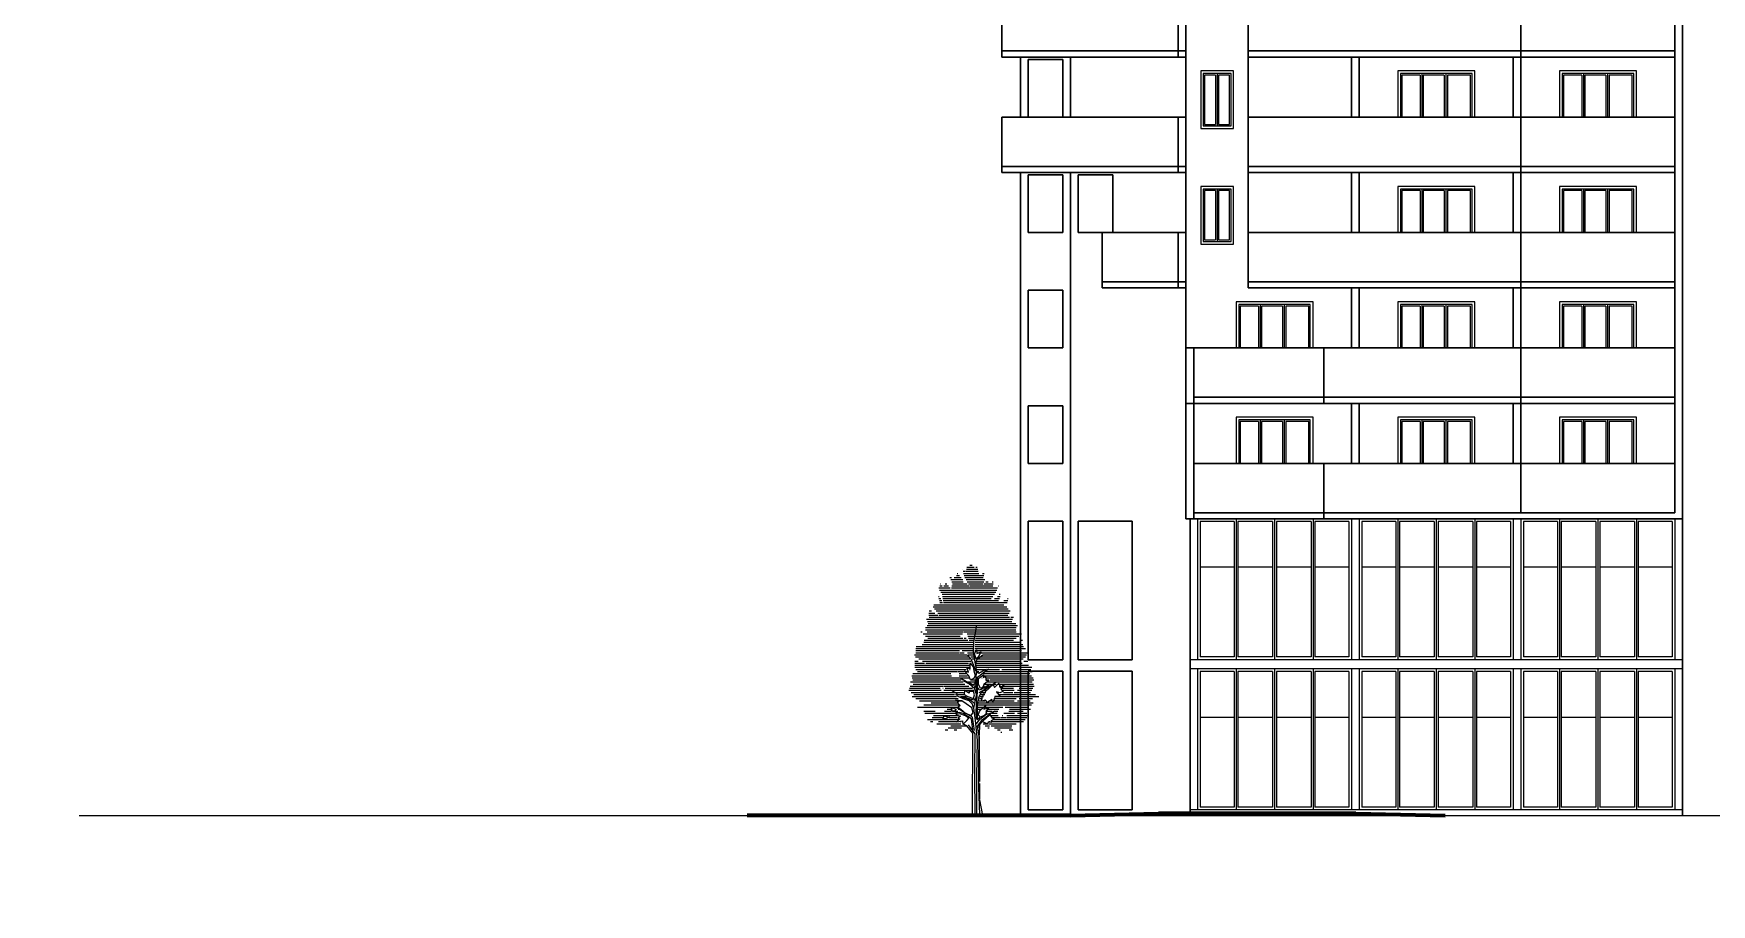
# Model space of a CAD drawing. Header units: inches. Extents: x -634 to 3638, y -6930911 to 5552.
# Drawn here: x 1882.19 to 1924.61, y 3391.03 to 3413.06 of the extents above; entities that cross this region are included whole.
import ezdxf

# ---------------------------------------------------------------- set-up
doc = ezdxf.new("R2010")
doc.units = ezdxf.units.IN
doc.header["$MEASUREMENT"] = 0
doc.linetypes.add('Dashed', pattern=[1128.888893, 564.444447, -564.444447])
doc.layers.add('derevo', color=7, linetype='Continuous')
doc.layers.add('развертка', color=7, linetype='Continuous')
for name, color, linetype, lineweight in [('ELEV', 134, 'Continuous', 18), ('WALLS', 7, 'Continuous', 70), ('фасады', 7, 'Continuous', 30), ('фасады2', 7, 'Continuous', 25)]:
    doc.layers.add(name, color=color, linetype=linetype, lineweight=lineweight)

# ---------------------------------------------------------------- blocks, each defined once
blk = doc.blocks.new('*X14')
at = {"color": 0, "linetype": 'ByBlock'}
for p, q in [((108.775, 21.7), (109.124, 21.7)), ((108.911, 21.8), (109.024, 21.8)), ((109.203, 21.7), (109.275, 21.7)), ((107.515, 20.9), (107.525, 20.9)), ((107.73, 20.9), (107.817, 20.9)), ((107.957, 21.2), (108.045, 21.2)), ((108.005, 21.1), (108.584, 21.1)), ((108.052, 21), (108.599, 21)), ((108.082, 20.9), (108.614, 20.9)), ((108.174, 21.2), (108.508, 21.2)), ((108.273, 21.3), (108.429, 21.3)), ((108.305, 21.4), (108.35, 21.4)), ((108.584, 21.6), (108.585, 21.6)), ((108.603, 21.5), (108.702, 21.5)), ((108.623, 21.4), (109.342, 21.4)), ((108.633, 20.9), (108.786, 20.9)), ((108.642, 21.3), (109.586, 21.3)), ((108.68, 21.2), (109.56, 21.2)), ((108.731, 21.5), (109.32, 21.5)), ((108.739, 21.1), (109.633, 21.1)), ((108.753, 21.6), (109.298, 21.6)), ((108.798, 21), (109.593, 21)), ((108.857, 20.9), (109.553, 20.9)), ((109.53, 21.4), (109.611, 21.4)), ((109.6, 20.9), (110.032, 20.9)), ((109.68, 21), (109.798, 21)), ((109.987, 21), (110.038, 21)), ((107.421, 20.3), (107.455, 20.3)), ((107.441, 20.7), (107.984, 20.7)), ((107.441, 20.2), (107.536, 20.2)), ((107.46, 20.1), (107.581, 20.1)), ((107.466, 20.6), (110.209, 20.6)), ((107.478, 20.8), (107.601, 20.8)), ((107.53, 20.5), (110.169, 20.5)), ((107.589, 20.4), (110.097, 20.4)), ((107.605, 20.3), (110.017, 20.3)), ((107.62, 20.2), (109.938, 20.2)), ((107.636, 20.1), (110.292, 20.1)), ((107.671, 20.8), (107.901, 20.8)), ((108.043, 20.7), (110.248, 20.7)), ((108.062, 20.8), (108.887, 20.8)), ((108.916, 20.8), (109.512, 20.8)), ((109.519, 20.8), (110.025, 20.8)), ((110.098, 20.2), (110.341, 20.2)), ((110.247, 20.3), (110.376, 20.3)), ((110.283, 20.8), (110.288, 20.8)), ((110.317, 20.4), (110.376, 20.4)), ((110.543, 20.1), (110.73, 20.1)), ((110.719, 20.2), (110.747, 20.2)), ((106.951, 19.5), (107.249, 19.5)), ((106.958, 19.4), (107.409, 19.4)), ((106.965, 19.6), (107.088, 19.6)), ((106.965, 19.3), (110.814, 19.3)), ((107.165, 19.8), (110.695, 19.8)), ((107.201, 19.9), (107.487, 19.9)), ((107.23, 19.7), (110.746, 19.7)), ((107.306, 19.6), (110.851, 19.6)), ((107.382, 19.5), (110.796, 19.5)), ((107.458, 19.4), (110.742, 19.4)), ((107.48, 20), (107.617, 20)), ((107.5, 19.9), (107.652, 19.9)), ((107.652, 20), (110.708, 20)), ((107.667, 19.9), (110.544, 19.9)), ((110.888, 19.3), (111.004, 19.3)), ((106.575, 18.6), (106.641, 18.6)), ((106.685, 18.5), (108.568, 18.5)), ((106.794, 18.8), (111.139, 18.8)), ((106.798, 18.7), (108.736, 18.7)), ((106.846, 19.2), (110.965, 19.2)), ((106.873, 18.6), (108.579, 18.6)), ((106.875, 18.9), (111.197, 18.9)), ((106.899, 19.1), (110.926, 19.1)), ((106.929, 19), (111.124, 19)), ((108.617, 18.6), (108.753, 18.6)), ((108.741, 18.7), (109.205, 18.7)), ((108.769, 18.6), (109.19, 18.6)), ((108.796, 18.5), (109.175, 18.5)), ((109.196, 18.5), (111.396, 18.5)), ((109.2, 18.6), (111.136, 18.6)), ((109.205, 18.7), (111.115, 18.7)), ((106.331, 17.8), (109.083, 17.8)), ((106.338, 17.7), (108.42, 17.7)), ((106.352, 17.9), (109.084, 17.9)), ((106.636, 18), (109.099, 18)), ((106.72, 18.1), (109.114, 18.1)), ((106.734, 18.2), (108.817, 18.2)), ((106.795, 18.4), (108.454, 18.4)), ((106.905, 18.3), (108.586, 18.3)), ((108.554, 17.7), (109.088, 17.7)), ((108.649, 18.3), (108.738, 18.3)), ((108.824, 18.4), (109.16, 18.4)), ((108.851, 18.3), (109.144, 18.3)), ((108.879, 18.2), (109.129, 18.2)), ((109.158, 17.7), (109.188, 17.7)), ((109.162, 17.8), (111.577, 17.8)), ((109.167, 17.9), (111.481, 17.9)), ((109.172, 18), (111.458, 18)), ((109.177, 18.1), (111.322, 18.1)), ((109.181, 18.2), (111.004, 18.2)), ((109.186, 18.3), (111.134, 18.3)), ((109.191, 18.4), (111.265, 18.4)), ((109.264, 17.7), (111.4, 17.7)), ((111.37, 18.2), (111.433, 18.2)), ((106.273, 17.5), (108.787, 17.5)), ((106.292, 17.2), (106.438, 17.2)), ((106.292, 17.1), (106.752, 17.1)), ((106.292, 17), (108.882, 17)), ((106.292, 16.9), (108.694, 16.9)), ((106.311, 17.4), (108.883, 17.4)), ((106.332, 17.6), (108.43, 17.6)), ((106.48, 17.3), (108.922, 17.3)), ((106.649, 17.2), (108.962, 17.2)), ((106.819, 17.1), (108.855, 17.1)), ((108.462, 17.6), (108.647, 17.6)), ((108.71, 16.9), (108.909, 16.9)), ((108.805, 17.6), (109.093, 17.6)), ((108.844, 17.5), (109.099, 17.5)), ((108.896, 17.1), (109.001, 17.1)), ((108.961, 17.4), (109.104, 17.4)), ((109.035, 17.3), (109.109, 17.3)), ((109.11, 17.2), (109.114, 17.2)), ((109.193, 17), (111.728, 17)), ((109.193, 16.9), (111.887, 16.9)), ((109.199, 17.1), (111.426, 17.1)), ((109.212, 17.2), (111.377, 17.2)), ((109.307, 17.6), (109.383, 17.6)), ((109.329, 17.3), (111.477, 17.3)), ((109.445, 17.4), (111.577, 17.4)), ((109.451, 17.6), (111.664, 17.6)), ((109.561, 17.5), (111.636, 17.5)), ((111.5, 17.2), (111.697, 17.2)), ((106.07, 16.2), (108.596, 16.2)), ((106.149, 16.5), (108.041, 16.5)), ((106.159, 16.4), (108.874, 16.4)), ((106.19, 16.3), (108.511, 16.3)), ((106.194, 16.6), (108.008, 16.6)), ((106.206, 16.1), (108.682, 16.1)), ((106.338, 16.8), (108.749, 16.8)), ((106.416, 16.7), (108.298, 16.7)), ((108.322, 16.7), (108.647, 16.7)), ((108.401, 16.6), (108.723, 16.6)), ((108.414, 16.5), (108.799, 16.5)), ((108.564, 16.3), (108.642, 16.3)), ((108.713, 16.7), (108.803, 16.7)), ((108.766, 16.2), (109.153, 16.2)), ((108.889, 16.1), (109.028, 16.1)), ((108.91, 16.8), (108.936, 16.8)), ((108.943, 16.3), (109.153, 16.3)), ((109.238, 16.8), (109.673, 16.8)), ((109.284, 16.7), (109.355, 16.7)), ((109.491, 16.4), (109.504, 16.4)), ((109.497, 16.6), (111.786, 16.6)), ((109.527, 16.5), (111.876, 16.5)), ((109.593, 16.1), (109.95, 16.1)), ((109.621, 16.7), (111.903, 16.7)), ((109.673, 16.4), (111.955, 16.4)), ((109.683, 16.3), (109.82, 16.3)), ((109.718, 16.2), (111.9, 16.2)), ((109.746, 16.8), (110.338, 16.8)), ((109.886, 16.3), (111.983, 16.3)), ((110.046, 16.1), (110.184, 16.1)), ((110.267, 16.1), (111.963, 16.1)), ((110.453, 16.8), (111.846, 16.8)), ((105.994, 15.8), (107.55, 15.8)), ((106.027, 15.9), (107.499, 15.9)), ((106.059, 16), (107.652, 16)), ((106.109, 15.7), (106.903, 15.7)), ((106.15, 15.5), (108.274, 15.5)), ((106.235, 15.6), (108.189, 15.6)), ((106.326, 15.4), (108.359, 15.4)), ((106.501, 15.3), (108.543, 15.3)), ((106.907, 15.7), (108.104, 15.7)), ((107.627, 15.9), (107.639, 15.9)), ((107.675, 15.8), (108.65, 15.8)), ((107.689, 16), (108.874, 16)), ((107.742, 15.9), (109.054, 15.9)), ((108.11, 15.7), (108.621, 15.7)), ((108.23, 15.6), (108.641, 15.6)), ((108.467, 15.5), (108.765, 15.5)), ((108.673, 15.8), (109.114, 15.8)), ((108.833, 15.4), (108.903, 15.4)), ((108.87, 15.7), (108.921, 15.7)), ((109.366, 15.3), (109.642, 15.3)), ((109.392, 15.4), (109.52, 15.4)), ((109.414, 15.5), (109.575, 15.5)), ((109.435, 15.6), (109.63, 15.6)), ((109.456, 15.7), (109.685, 15.7)), ((109.566, 15.8), (109.74, 15.8)), ((109.581, 16), (109.628, 16)), ((109.831, 15.3), (109.978, 15.3)), ((110.042, 15.3), (111.036, 15.3)), ((110.068, 16), (110.102, 16)), ((110.075, 15.4), (111.139, 15.4)), ((110.108, 15.5), (112.221, 15.5)), ((110.188, 15.7), (110.266, 15.7)), ((110.304, 15.6), (112.056, 15.6)), ((110.316, 16), (110.401, 16)), ((110.438, 15.9), (111.002, 15.9)), ((110.462, 15.8), (111.041, 15.8)), ((110.504, 16), (111.997, 16)), ((110.528, 15.7), (110.977, 15.7)), ((111.043, 15.7), (111.824, 15.7)), ((111.198, 15.3), (111.804, 15.3)), ((111.204, 15.8), (111.882, 15.8)), ((111.273, 15.4), (111.922, 15.4)), ((111.281, 15.9), (111.939, 15.9)), ((106.418, 15), (108.391, 15)), ((106.71, 14.8), (107.251, 14.8)), ((106.715, 15.1), (108.404, 15.1)), ((106.764, 14.7), (108.335, 14.7)), ((107.06, 15.2), (108.314, 15.2)), ((107.12, 14.5), (107.657, 14.5)), ((107.181, 14.6), (108.349, 14.6)), ((107.708, 14.8), (108.004, 14.8)), ((107.83, 14.9), (108.055, 14.9)), ((107.924, 14.5), (108.297, 14.5)), ((108.089, 14.8), (108.351, 14.8)), ((108.253, 14.9), (108.286, 14.9)), ((108.361, 14.9), (108.48, 14.9)), ((109.294, 15), (109.62, 15)), ((109.311, 14.9), (109.476, 14.9)), ((109.316, 15.1), (110.605, 15.1)), ((109.327, 14.8), (109.333, 14.8)), ((109.341, 15.2), (111.953, 15.2)), ((109.673, 15), (110.494, 15)), ((109.689, 14.7), (109.754, 14.7)), ((109.718, 14.8), (109.993, 14.8)), ((109.795, 14.9), (110.311, 14.9)), ((109.929, 14.6), (110.274, 14.6)), ((109.984, 14.7), (110.232, 14.7)), ((110.007, 14.5), (110.391, 14.5)), ((110.069, 14.8), (110.252, 14.8)), ((110.413, 14.5), (110.667, 14.5)), ((110.46, 14.6), (110.501, 14.6)), ((110.552, 14.7), (111.062, 14.7)), ((110.617, 15.1), (111.877, 15.1)), ((110.617, 15), (111.691, 15)), ((110.694, 14.6), (111.144, 14.6)), ((110.711, 14.5), (111.653, 14.5)), ((110.779, 14.8), (111.477, 14.8)), ((110.825, 14.9), (111.828, 14.9)), ((111.148, 14.6), (111.734, 14.6)), ((111.203, 14.7), (111.642, 14.7)), ((106.895, 14.4), (108.385, 14.4)), ((107.043, 14.3), (107.152, 14.3)), ((107.345, 14.2), (108.486, 14.2)), ((107.418, 14.3), (108.296, 14.3)), ((107.737, 13.9), (107.858, 13.9)), ((107.875, 14), (108.522, 14)), ((108.013, 14.1), (108.742, 14.1)), ((108.162, 13.9), (108.303, 13.9)), ((108.445, 14.3), (108.51, 14.3)), ((109.552, 14.2), (109.79, 14.2)), ((109.648, 14.1), (109.868, 14.1)), ((109.777, 14), (109.839, 14)), ((109.813, 14.3), (109.885, 14.3)), ((109.824, 14.2), (111.129, 14.2)), ((109.94, 14.1), (110.925, 14.1)), ((109.967, 14.3), (111.493, 14.3)), ((110, 14.4), (111.573, 14.4)), ((110.095, 14), (110.912, 14)), ((110.249, 13.9), (110.367, 13.9)), ((110.404, 13.8), (110.444, 13.8)), ((110.808, 13.9), (110.978, 13.9))]:
    blk.add_line(p, q, dxfattribs=at)

msp = doc.modelspace()

# ---------------------------------------------------------------- hatches: boundary and pattern name
at = {"layer": 'ELEV', "linetype": 'Continuous'}
h = msp.add_hatch(dxfattribs=at)
h.set_pattern_fill('ANSI31', color=256, scale=0.01044, style=0)
h.set_pattern_definition([(45, (1262.311104, 3366.587935), (-0.02343928418428, 0.02343928418428), [])])
edge = h.paths.add_edge_path()
edge.add_ellipse((1445.78234, 3471.96182), major_axis=(0, 6932302.83262), ratio=0.00000001506, start_angle=89.999976115149, end_angle=270.000023884851)
edge.add_line((1445.67794, 3474.85168), (1445.67794, 3528.48347))
edge.add_line((1445.67794, 3528.48347), (1445.88675, 3528.48347))
edge.add_line((1445.88675, 3528.48347), (1445.88675, 3474.85168))

# ---------------------------------------------------------------- linework, layer by layer
at = {"layer": 'derevo', "color": 0}
for p, q in [((1905.96673, 3397.65206), (1906.03314, 3398.06546)), ((1905.95751, 3397.39922), (1905.96673, 3397.65206)), ((1905.89294, 3397.23128), (1905.80808, 3397.33463)), ((1905.86974, 3396.99367), (1905.86974, 3397.1349)), ((1905.86974, 3397.1349), (1905.94465, 3397.0369)), ((1905.95751, 3397.08917), (1905.89294, 3397.23128)), ((1906.03314, 3396.97659), (1905.95751, 3397.39922)), ((1905.97922, 3397.37414), (1906.03397, 3397.46926)), ((1906.02244, 3397.23291), (1905.97922, 3397.37414)), ((1906.01469, 3397.10947), (1906.04237, 3397.22205)), ((1906.09735, 3397.32802), (1906.02244, 3397.23291)), ((1906.03397, 3397.46926), (1906.04261, 3397.37414)), ((1906.04237, 3397.22205), (1906.19179, 3397.34385)), ((1906.04261, 3397.37414), (1906.14057, 3397.41738)), ((1906.14057, 3397.41738), (1906.09735, 3397.32802)), ((1905.61991, 3396.76066), (1905.78041, 3396.66839)), ((1905.83805, 3396.8092), (1905.71704, 3396.9389)), ((1905.71704, 3396.9389), (1905.82652, 3396.9072)), ((1905.82652, 3396.9072), (1905.7833, 3397.02538)), ((1905.7833, 3397.02538), (1905.86974, 3396.99367)), ((1905.88126, 3396.7112), (1905.83805, 3396.8092)), ((1905.9677, 3396.7429), (1905.88126, 3396.7112)), ((1905.94465, 3397.0369), (1905.9677, 3396.9389)), ((1906.01469, 3396.93045), (1905.95751, 3397.08917)), ((1905.9677, 3396.9389), (1905.99939, 3396.82073)), ((1905.99939, 3396.82073), (1905.9677, 3396.7429)), ((1905.99625, 3396.6204), (1906.00547, 3396.72375)), ((1906.03314, 3396.93968), (1906.01469, 3397.10947)), ((1906.02392, 3396.69607), (1906.03314, 3396.97659)), ((1906.03314, 3396.31958), (1906.02392, 3396.69607)), ((1906.09033, 3396.87324), (1906.03314, 3396.93968)), ((1906.06081, 3396.78096), (1906.16412, 3396.86401)), ((1906.06081, 3396.40448), (1906.06081, 3396.78096)), ((1906.08583, 3396.7429), (1906.1204, 3396.77749)), ((1906.08583, 3396.60167), (1906.08583, 3396.7429)), ((1906.19179, 3396.93045), (1906.09033, 3396.87324)), ((1906.1204, 3396.77749), (1906.20684, 3396.8409)), ((1906.16412, 3396.86401), (1906.33384, 3396.98582)), ((1906.28588, 3396.97659), (1906.19179, 3396.93045)), ((1906.20684, 3396.8409), (1906.20684, 3396.76596)), ((1906.20684, 3396.76596), (1906.26158, 3396.8092)), ((1906.34801, 3396.69967), (1906.21836, 3396.59302)), ((1906.26158, 3396.8092), (1906.27022, 3396.69967)), ((1906.27022, 3396.69967), (1906.34801, 3396.69967)), ((1905.55534, 3396.35834), (1905.38562, 3396.45246)), ((1905.69555, 3396.2273), (1905.5369, 3396.31035)), ((1905.79885, 3396.2273), (1905.61069, 3396.27344)), ((1905.8542, 3396.60195), (1905.71399, 3396.67761)), ((1905.96673, 3396.19778), (1905.71399, 3396.27344)), ((1905.72856, 3396.45179), (1905.71704, 3396.34226)), ((1905.71704, 3396.34226), (1905.815, 3396.28749)), ((1905.83805, 3396.37396), (1905.72856, 3396.45179)), ((1905.78041, 3396.66839), (1905.93906, 3396.59272)), ((1905.815, 3396.28749), (1905.95617, 3396.23561)), ((1905.95617, 3396.4172), (1905.83805, 3396.4172)), ((1905.83805, 3396.4172), (1905.83805, 3396.37396)), ((1905.98702, 3396.48014), (1905.8542, 3396.60195)), ((1905.94828, 3396.56504), (1905.88371, 3396.57426)), ((1905.93906, 3396.59272), (1905.99625, 3396.6204)), ((1906.00547, 3396.57426), (1905.94828, 3396.56504)), ((1905.97922, 3396.33073), (1905.95617, 3396.4172)), ((1905.95617, 3396.23561), (1905.97922, 3396.33073)), ((1905.96673, 3395.99108), (1906.03314, 3396.31958)), ((1905.99625, 3396.51705), (1905.98702, 3396.55581)), ((1906.01469, 3396.37679), (1905.98702, 3396.48014)), ((1906.04237, 3396.17009), (1906.06081, 3396.40448)), ((1906.09955, 3396.45246), (1906.07004, 3396.50783)), ((1906.12904, 3396.49502), (1906.08583, 3396.60167)), ((1906.09033, 3396.26421), (1906.1549, 3396.40448)), ((1906.14567, 3396.47091), (1906.09955, 3396.45246)), ((1906.09955, 3396.39525), (1906.22131, 3396.46169)), ((1906.19531, 3396.52673), (1906.12904, 3396.49502)), ((1906.35229, 3396.58349), (1906.14567, 3396.47091)), ((1906.1549, 3396.40448), (1906.31539, 3396.51705)), ((1906.16362, 3396.16931), (1906.17226, 3396.26731)), ((1906.17226, 3396.26731), (1906.23853, 3396.39702)), ((1906.21836, 3396.59302), (1906.19531, 3396.52673)), ((1906.22131, 3396.46169), (1906.35229, 3396.58349)), ((1906.23853, 3396.39702), (1906.35666, 3396.50655)), ((1906.31539, 3396.51705), (1906.52939, 3396.65731)), ((1906.35666, 3396.50655), (1906.45462, 3396.59302)), ((1906.45462, 3396.59302), (1906.48919, 3396.5152)), ((1906.48919, 3396.5152), (1906.5958, 3396.62473)), ((1906.49784, 3396.28749), (1906.48919, 3396.23561)), ((1906.61884, 3396.29902), (1906.49784, 3396.28749)), ((1906.61884, 3396.38549), (1906.54105, 3396.40855)), ((1906.54105, 3396.40855), (1906.61884, 3396.29902)), ((1906.5958, 3396.62473), (1906.62749, 3396.5152)), ((1906.70528, 3396.4172), (1906.61884, 3396.38549)), ((1906.62749, 3396.5152), (1906.72545, 3396.58149)), ((1906.72545, 3396.58149), (1906.65054, 3396.47196)), ((1906.65054, 3396.47196), (1906.70528, 3396.4172)), ((1905.37129, 3395.9099), (1905.41451, 3395.95314)), ((1905.48942, 3395.93008), (1905.37129, 3395.9099)), ((1905.41451, 3395.95314), (1905.39434, 3396.00502)), ((1905.39434, 3396.00502), (1905.4462, 3395.99637)), ((1905.4462, 3395.99637), (1905.51247, 3395.97331)), ((1905.51247, 3395.97331), (1905.48942, 3395.93008)), ((1905.59224, 3395.88957), (1905.49816, 3395.8785)), ((1905.66517, 3396.18084), (1905.50095, 3396.20102)), ((1905.50095, 3396.20102), (1905.57874, 3396.15778)), ((1905.61043, 3395.85514), (1905.51247, 3395.82343)), ((1905.64943, 3395.92648), (1905.52583, 3396.01138)), ((1905.57874, 3396.15778), (1905.54416, 3396.13761)), ((1905.54416, 3396.13761), (1905.62196, 3396.05978)), ((1905.62196, 3396.05978), (1905.56721, 3396.01655)), ((1905.56721, 3396.01655), (1905.68534, 3395.93008)), ((1905.69555, 3395.86004), (1905.59224, 3395.88957)), ((1905.75161, 3395.80037), (1905.61043, 3395.85514)), ((1905.92983, 3395.76592), (1905.64943, 3395.92648)), ((1905.77178, 3396.10302), (1905.66517, 3396.18084)), ((1905.68534, 3395.93008), (1905.74009, 3395.87531)), ((1905.84497, 3396.17932), (1905.69555, 3396.2273)), ((1905.90216, 3395.72901), (1905.69555, 3395.86004)), ((1905.74009, 3395.87531), (1905.89279, 3395.8119)), ((1905.91296, 3396.00502), (1905.77178, 3396.10302)), ((1905.89294, 3396.17932), (1905.79885, 3396.2273)), ((1905.92983, 3396.09443), (1905.84497, 3396.17932)), ((1905.89279, 3395.8119), (1905.94465, 3395.88684)), ((1905.96673, 3396.12395), (1905.89294, 3396.17932)), ((1905.94465, 3395.88684), (1905.91296, 3396.00502)), ((1905.94828, 3396.0206), (1905.92983, 3396.09443)), ((1906.00547, 3396.24576), (1905.96673, 3396.19778)), ((1906.00547, 3395.68287), (1905.96673, 3395.99108)), ((1906.02392, 3395.91725), (1906.04237, 3396.17009)), ((1906.03314, 3395.73824), (1906.02392, 3395.91725)), ((1906.09033, 3396.26421), (1906.05159, 3396.07597)), ((1906.05159, 3396.07597), (1906.05159, 3395.71978)), ((1906.07718, 3395.82343), (1906.10888, 3395.9099)), ((1906.10888, 3395.9099), (1906.15209, 3395.97331)), ((1906.15209, 3395.97331), (1906.27022, 3396.05978)), ((1906.26158, 3396.20102), (1906.16362, 3396.16931)), ((1906.18257, 3395.71055), (1906.37996, 3395.85081)), ((1906.27022, 3396.05978), (1906.21836, 3395.97331)), ((1906.21836, 3395.97331), (1906.33649, 3396.00502)), ((1906.28175, 3395.86667), (1906.227, 3395.8119)), ((1906.31344, 3396.13761), (1906.26158, 3396.20102)), ((1906.26743, 3395.83236), (1906.42792, 3395.88957)), ((1906.33649, 3396.00502), (1906.27022, 3395.9099)), ((1906.27022, 3395.9099), (1906.28175, 3395.86667)), ((1906.42292, 3396.21255), (1906.31344, 3396.13761)), ((1906.37996, 3395.85081), (1906.48327, 3395.92648)), ((1906.44597, 3396.14626), (1906.42292, 3396.21255)), ((1906.48919, 3396.23561), (1906.44597, 3396.14626)), ((1905.17537, 3395.73408), (1905.23012, 3395.80037)), ((1905.24164, 3395.72543), (1905.17537, 3395.73408)), ((1905.23012, 3395.80037), (1905.30791, 3395.76867)), ((1905.35977, 3395.76867), (1905.24164, 3395.72543)), ((1905.30791, 3395.76867), (1905.35977, 3395.76867)), ((1905.51247, 3395.82343), (1905.6306, 3395.78884)), ((1905.61043, 3395.72543), (1905.53552, 3395.64761)), ((1905.53552, 3395.64761), (1905.67382, 3395.67067)), ((1905.6306, 3395.78884), (1905.55569, 3395.74561)), ((1905.55569, 3395.74561), (1905.61043, 3395.72543)), ((1905.67382, 3395.67067), (1905.68534, 3395.5842)), ((1905.68534, 3395.5842), (1905.7833, 3395.6822)), ((1905.78963, 3395.54999), (1905.70477, 3395.58875)), ((1905.83805, 3395.74561), (1905.75161, 3395.80037)), ((1905.7833, 3395.6822), (1905.83805, 3395.74561)), ((1905.93906, 3395.36359), (1905.78963, 3395.54999)), ((1905.99625, 3395.34514), (1905.82653, 3395.57029)), ((1905.93906, 3395.44849), (1905.90216, 3395.72901)), ((1905.9778, 3395.42819), (1905.92983, 3395.76592)), ((1906.06081, 3395.18458), (1906.00547, 3395.68287)), ((1906.05159, 3395.70133), (1906.03314, 3395.73824)), ((1906.03314, 3395.59798), (1906.118, 3395.71978)), ((1906.118, 3395.75669), (1906.05159, 3395.70133)), ((1906.06081, 3395.54076), (1906.18257, 3395.71055)), ((1906.09955, 3395.2787), (1906.06081, 3395.54076)), ((1906.12904, 3395.76867), (1906.07718, 3395.82343)), ((1906.09033, 3395.50385), (1906.10878, 3395.56107)), ((1906.10878, 3395.56107), (1906.18257, 3395.66257)), ((1906.10878, 3395.31561), (1906.118, 3395.57952)), ((1906.118, 3395.71978), (1906.26743, 3395.83236)), ((1906.227, 3395.8119), (1906.12904, 3395.76867)), ((1906.3048, 3395.76867), (1906.18379, 3395.65914)), ((1906.18379, 3395.65914), (1906.31344, 3395.59572)), ((1906.37971, 3395.82343), (1906.3048, 3395.76867)), ((1906.31344, 3395.59572), (1906.33649, 3395.64761)), ((1906.33649, 3395.64761), (1906.42292, 3395.63896)), ((1906.43445, 3395.74561), (1906.37971, 3395.82343)), ((1906.4114, 3395.6822), (1906.48919, 3395.7139)), ((1906.42292, 3395.63896), (1906.4114, 3395.6822)), ((1906.48919, 3395.7139), (1906.43445, 3395.74561)), ((1905.92983, 3393.30767), (1905.93906, 3395.36359)), ((1905.98702, 3394.36885), (1905.99625, 3395.34514)), ((1906.04237, 3394.2655), (1906.06081, 3395.18458)), ((1906.09033, 3394.61246), (1906.09955, 3395.2787)), ((1906.118, 3394.14369), (1906.10878, 3395.2787)), ((1906.09033, 3393.99236), (1906.09033, 3394.61246)), ((1905.99625, 3393.29844), (1905.98702, 3394.36885)), ((1906.04237, 3393.30767), (1906.04237, 3394.2655)), ((1906.118, 3393.30767), (1906.09033, 3393.99236)), ((1906.118, 3393.69338), (1906.118, 3394.08648)), ((1906.19179, 3393.27998), (1906.118, 3393.67493))]:
    msp.add_line(p, q, dxfattribs=at)
at = {"layer": 'WALLS', "color": 7, "ltscale": 100}
for points in [[(1908.40747, 3393.27998), (1910.63394, 3393.32865)], [(1915.62528, 3393.32865), (1910.63394, 3393.32865)], [(1915.62528, 3393.32865), (1917.88297, 3393.27998)], [(1908.40747, 3393.27998), (1900.23009, 3393.27998)]]:
    msp.add_lwpolyline(points, dxfattribs=at)
at = {"layer": 'развертка'}
msp.add_line((1883.34432, 3393.27998), (2396.27892, 3393.27998), dxfattribs=at)
at = {"layer": 'фасады', "color": 7, "linetype": 'Dashed', "ltscale": 100}
for points in [[(1911.32821, 3415.38264), (1911.32821, 3412.46287)], [(1912.90197, 3415.38264), (1912.90197, 3412.46287)], [(1919.79554, 3415.38264), (1919.79554, 3412.46287)], [(1923.68857, 3415.38264), (1923.68857, 3412.46287)], [(1923.88322, 3415.38264), (1923.88322, 3412.46287)], [(1906.67507, 3413.86436), (1906.67507, 3412.46287)], [(1911.13356, 3413.86436), (1911.13356, 3412.46287)], [(1911.32821, 3412.61859), (1906.67507, 3412.61859)], [(1911.32821, 3412.46287), (1906.67507, 3412.46287)], [(1907.14224, 3412.46287), (1907.14224, 3410.94459)], [(1907.33689, 3412.40447), (1907.33689, 3410.94459)], [(1908.21282, 3412.40447), (1907.33689, 3412.40447)], [(1908.21282, 3412.40447), (1908.21282, 3410.94459)], [(1908.40747, 3412.46287), (1908.40747, 3410.94459)], [(1911.32821, 3412.46287), (1911.32821, 3409.5431)], [(1923.68857, 3412.61859), (1912.90197, 3412.61859)], [(1912.90197, 3412.46287), (1912.90197, 3409.5431)], [(1923.68857, 3412.46287), (1912.90197, 3412.46287)], [(1915.51322, 3412.46287), (1915.51322, 3410.94459)], [(1915.70787, 3412.46287), (1915.70787, 3410.94459)], [(1919.60089, 3412.46287), (1919.60089, 3410.94459)], [(1919.79554, 3412.46287), (1919.79554, 3409.5431)], [(1923.68857, 3412.46287), (1923.68857, 3409.5431)], [(1923.88322, 3412.46287), (1923.88322, 3409.5431)], [(1911.32821, 3410.94459), (1906.67507, 3410.94459)], [(1906.67507, 3410.94459), (1906.67507, 3409.5431)], [(1908.21282, 3410.94459), (1907.33689, 3410.94459)], [(1911.13356, 3410.94459), (1911.13356, 3409.5431)], [(1923.68857, 3410.94459), (1912.90197, 3410.94459)], [(1911.32821, 3409.69882), (1906.67507, 3409.69882)], [(1911.32821, 3409.5431), (1906.67507, 3409.5431)], [(1907.14224, 3409.5431), (1907.14224, 3406.62333)], [(1907.33689, 3409.4847), (1907.33689, 3408.02482)], [(1908.21282, 3409.4847), (1907.33689, 3409.4847)], [(1908.21282, 3409.4847), (1908.21282, 3408.02482)], [(1908.40747, 3409.5431), (1908.40747, 3406.62333)], [(1908.60212, 3409.4847), (1908.60212, 3408.02482)], [(1909.47805, 3409.4847), (1908.60212, 3409.4847)], [(1909.47805, 3409.4847), (1909.47805, 3408.02482)], [(1911.32821, 3409.5431), (1911.32821, 3406.62333)], [(1923.68857, 3409.69882), (1912.90197, 3409.69882)], [(1912.90197, 3409.5431), (1912.90197, 3406.62333)], [(1923.68857, 3409.5431), (1912.90197, 3409.5431)], [(1915.51322, 3409.5431), (1915.51322, 3408.02482)], [(1915.70787, 3409.5431), (1915.70787, 3408.02482)], [(1919.60089, 3409.5431), (1919.60089, 3408.02482)], [(1919.79554, 3409.5431), (1919.79554, 3406.62333)], [(1923.68857, 3409.5431), (1923.68857, 3406.62333)], [(1923.88322, 3409.5431), (1923.88322, 3406.62333)], [(1908.21282, 3408.02482), (1907.33689, 3408.02482)], [(1909.47805, 3408.02482), (1908.60212, 3408.02482)], [(1909.20554, 3408.02482), (1909.20554, 3406.62333)], [(1911.32821, 3408.02482), (1909.20554, 3408.02482)], [(1911.13356, 3408.02482), (1911.13356, 3406.62333)], [(1923.68857, 3408.02482), (1912.90197, 3408.02482)], [(1907.14224, 3406.62333), (1907.14224, 3403.70356)], [(1907.33689, 3406.56493), (1907.33689, 3405.10505)], [(1908.21282, 3406.56493), (1907.33689, 3406.56493)], [(1908.21282, 3406.56493), (1907.33689, 3406.56493)], [(1908.21282, 3406.56493), (1908.21282, 3405.10505)], [(1908.40747, 3406.62333), (1908.40747, 3403.70356)], [(1911.32821, 3406.77905), (1909.20554, 3406.77905)], [(1911.32821, 3406.62333), (1909.20554, 3406.62333)], [(1911.32821, 3406.62333), (1911.32821, 3403.70356)], [(1923.68857, 3406.77905), (1912.90197, 3406.77905)], [(1923.68857, 3406.62333), (1912.90197, 3406.62333)], [(1915.51322, 3406.62333), (1915.51322, 3405.10505)], [(1915.70787, 3406.62333), (1915.70787, 3405.10505)], [(1919.60089, 3406.62333), (1919.60089, 3405.10505)], [(1919.79554, 3406.62333), (1919.79554, 3403.70356)], [(1923.68857, 3406.62333), (1923.68857, 3403.70356)], [(1923.88322, 3406.62333), (1923.88322, 3403.70356)], [(1908.21282, 3405.10505), (1907.33689, 3405.10505)], [(1923.68857, 3405.10505), (1911.32821, 3405.10505)], [(1911.52286, 3405.10505), (1911.52286, 3403.70356)], [(1914.80926, 3405.10505), (1914.80926, 3403.70356)], [(1907.14224, 3403.70356), (1907.14224, 3400.78379)], [(1907.33689, 3403.64516), (1907.33689, 3402.18528)], [(1908.21282, 3403.64516), (1907.33689, 3403.64516)], [(1908.21282, 3403.64516), (1908.21282, 3402.18528)], [(1908.40747, 3403.70356), (1908.40747, 3400.78379)], [(1911.32821, 3403.70356), (1911.32821, 3400.78379)], [(1923.68857, 3403.70356), (1911.32821, 3403.70356)], [(1923.68857, 3403.85928), (1911.52286, 3403.85928)], [(1911.52286, 3403.70356), (1911.52286, 3400.78379)], [(1915.51322, 3403.70356), (1915.51322, 3402.18528)], [(1915.70787, 3403.70356), (1915.70787, 3402.18528)], [(1919.60089, 3403.70356), (1919.60089, 3402.18528)], [(1919.79554, 3403.70356), (1919.79554, 3400.93951)], [(1923.68857, 3403.70356), (1923.68857, 3400.93951)], [(1923.88322, 3403.70356), (1923.88322, 3400.78379)], [(1908.21282, 3402.18528), (1907.33689, 3402.18528)], [(1923.68857, 3402.18528), (1911.52286, 3402.18528)], [(1914.80926, 3402.18528), (1914.80926, 3400.78379)], [(1923.68857, 3400.93951), (1911.52286, 3400.93951)], [(1907.14224, 3400.78379), (1907.14224, 3396.98809)], [(1907.33689, 3400.72539), (1907.33689, 3397.22167)], [(1907.33689, 3400.72539), (1908.21282, 3400.72539)], [(1908.21282, 3400.72539), (1908.21282, 3397.22167)], [(1908.40747, 3400.78379), (1908.40747, 3396.98809)], [(1908.60212, 3400.72539), (1908.60212, 3397.22167)], [(1908.60212, 3400.72539), (1909.96468, 3400.72539)], [(1909.96468, 3400.72539), (1909.96468, 3397.22167)], [(1923.88322, 3400.78379), (1911.32821, 3400.78379)], [(1923.88322, 3400.78379), (1911.43457, 3400.78379)], [(1911.43457, 3400.78379), (1911.43457, 3396.98809)], [(1923.88322, 3400.78379), (1923.88322, 3396.98809)], [(1907.33689, 3397.22167), (1908.21282, 3397.22167)], [(1908.60212, 3397.22167), (1909.96468, 3397.22167)], [(1907.14224, 3396.98809), (1907.14224, 3393.27998)], [(1907.33689, 3396.92969), (1907.33689, 3393.42597)], [(1907.33689, 3396.92969), (1908.21282, 3396.92969)], [(1908.21282, 3396.92969), (1908.21282, 3393.42597)], [(1908.40747, 3396.98809), (1908.40747, 3393.27998)], [(1908.60212, 3396.92969), (1908.60212, 3393.42597)], [(1908.60212, 3396.92969), (1909.96468, 3396.92969)], [(1909.96468, 3396.92969), (1909.96468, 3393.42597)], [(1911.43457, 3396.98809), (1911.43457, 3393.32865)], [(1923.88322, 3396.98809), (1923.88322, 3393.27998)], [(1907.33689, 3393.42597), (1908.21282, 3393.42597)], [(1908.60212, 3393.42597), (1909.96468, 3393.42597)]]:
    msp.add_lwpolyline(points, dxfattribs=at)
at = {"layer": 'фасады2', "color": 7, "ltscale": 100}
for p, q in [((1911.75985, 3412.04437), (1911.75985, 3410.72074)), ((1912.47033, 3412.04437), (1911.75985, 3412.04437)), ((1911.79878, 3412.00544), (1911.79878, 3410.75967)), ((1912.07616, 3412.00544), (1911.79878, 3412.00544)), ((1912.4314, 3412.00544), (1912.15402, 3412.00544)), ((1912.4314, 3410.75967), (1912.4314, 3412.00544)), ((1912.47033, 3410.72074), (1912.47033, 3412.04437)), ((1911.75985, 3410.72074), (1912.47033, 3410.72074)), ((1911.79878, 3410.75967), (1912.07616, 3410.75967)), ((1912.15402, 3410.75967), (1912.4314, 3410.75967)), ((1911.75985, 3409.1246), (1911.75985, 3407.80097)), ((1912.47033, 3409.1246), (1911.75985, 3409.1246)), ((1911.79878, 3409.08567), (1911.79878, 3407.8399)), ((1912.07616, 3409.08567), (1911.79878, 3409.08567)), ((1912.4314, 3409.08567), (1912.15402, 3409.08567)), ((1912.4314, 3407.8399), (1912.4314, 3409.08567)), ((1912.47033, 3407.80097), (1912.47033, 3409.1246)), ((1911.75985, 3407.80097), (1912.47033, 3407.80097)), ((1911.79878, 3407.8399), (1912.07616, 3407.8399)), ((1912.15402, 3407.8399), (1912.4314, 3407.8399))]:
    msp.add_line(p, q, dxfattribs=at)
for points in [[(1912.52873, 3412.1125), (1911.70146, 3412.1125), (1911.70146, 3410.65261), (1912.52873, 3410.65261)], [(1912.52873, 3409.19273), (1911.70146, 3409.19273), (1911.70146, 3407.73284), (1912.52873, 3407.73284)]]:
    msp.add_lwpolyline(points, close=True, dxfattribs=at)
for points in [[(1912.07616, 3412.00544), (1912.07616, 3410.75967)], [(1912.11509, 3412.04437), (1912.11509, 3410.72074)], [(1912.15402, 3412.00544), (1912.15402, 3410.75967)], [(1912.15402, 3412.00544), (1912.15402, 3410.75967)], [(1912.07616, 3409.08567), (1912.07616, 3407.8399)], [(1912.11509, 3409.1246), (1912.11509, 3407.80097)], [(1912.15402, 3409.08567), (1912.15402, 3407.8399)], [(1912.15402, 3409.08567), (1912.15402, 3407.8399)]]:
    msp.add_lwpolyline(points, dxfattribs=at)
at = {"layer": 'фасады2', "color": 7, "linetype": 'Dashed', "ltscale": 100}
for points in [[(1918.62764, 3410.94459), (1918.62764, 3412.1125), (1916.68112, 3412.1125), (1916.68112, 3410.94459)], [(1918.55951, 3410.94459), (1918.55951, 3412.04437), (1916.74925, 3412.04437), (1916.74925, 3410.94459)], [(1917.25048, 3412.00544), (1916.78818, 3412.00544), (1916.78818, 3410.94459)], [(1917.25048, 3412.00544), (1917.25048, 3410.94459)], [(1917.28941, 3412.04437), (1917.28941, 3410.94459)], [(1917.32834, 3412.00544), (1917.32834, 3410.94459)], [(1917.85876, 3412.00544), (1917.32834, 3412.00544)], [(1917.85876, 3412.00544), (1917.85876, 3410.94459)], [(1917.89769, 3412.04437), (1917.89769, 3410.94459)], [(1918.52058, 3410.94459), (1918.52058, 3412.00544), (1917.93662, 3412.00544)], [(1917.93662, 3412.00544), (1917.93662, 3410.94459)], [(1922.71531, 3410.94459), (1922.71531, 3412.1125), (1920.7688, 3412.1125), (1920.7688, 3410.94459)], [(1922.64719, 3410.94459), (1922.64719, 3412.04437), (1920.83693, 3412.04437), (1920.83693, 3410.94459)], [(1921.33816, 3412.00544), (1920.87586, 3412.00544), (1920.87586, 3410.94459)], [(1921.33816, 3412.00544), (1921.33816, 3410.94459)], [(1921.37709, 3412.04437), (1921.37709, 3410.94459)], [(1921.41602, 3412.00544), (1921.41602, 3410.94459)], [(1921.94644, 3412.00544), (1921.41602, 3412.00544)], [(1921.94644, 3412.00544), (1921.94644, 3410.94459)], [(1921.98537, 3412.04437), (1921.98537, 3410.94459)], [(1922.60826, 3410.94459), (1922.60826, 3412.00544), (1922.0243, 3412.00544)], [(1922.0243, 3412.00544), (1922.0243, 3410.94459)], [(1918.62764, 3408.02482), (1918.62764, 3409.19273), (1916.68112, 3409.19273), (1916.68112, 3408.02482)], [(1918.55951, 3408.02482), (1918.55951, 3409.1246), (1916.74925, 3409.1246), (1916.74925, 3408.02482)], [(1917.25048, 3409.08567), (1916.78818, 3409.08567), (1916.78818, 3408.02482)], [(1917.25048, 3409.08567), (1917.25048, 3408.02482)], [(1917.28941, 3409.1246), (1917.28941, 3408.02482)], [(1917.32834, 3409.08567), (1917.32834, 3408.02482)], [(1917.85876, 3409.08567), (1917.32834, 3409.08567)], [(1917.85876, 3409.08567), (1917.85876, 3408.02482)], [(1917.89769, 3409.1246), (1917.89769, 3408.02482)], [(1918.52058, 3408.02482), (1918.52058, 3409.08567), (1917.93662, 3409.08567)], [(1917.93662, 3409.08567), (1917.93662, 3408.02482)], [(1922.71531, 3408.02482), (1922.71531, 3409.19273), (1920.7688, 3409.19273), (1920.7688, 3408.02482)], [(1922.64719, 3408.02482), (1922.64719, 3409.1246), (1920.83693, 3409.1246), (1920.83693, 3408.02482)], [(1921.33816, 3409.08567), (1920.87586, 3409.08567), (1920.87586, 3408.02482)], [(1921.33816, 3409.08567), (1921.33816, 3408.02482)], [(1921.37709, 3409.1246), (1921.37709, 3408.02482)], [(1921.41602, 3409.08567), (1921.41602, 3408.02482)], [(1921.94644, 3409.08567), (1921.41602, 3409.08567)], [(1921.94644, 3409.08567), (1921.94644, 3408.02482)], [(1921.98537, 3409.1246), (1921.98537, 3408.02482)], [(1922.60826, 3408.02482), (1922.60826, 3409.08567), (1922.0243, 3409.08567)], [(1922.0243, 3409.08567), (1922.0243, 3408.02482)], [(1914.53996, 3405.10505), (1914.53996, 3406.27296), (1912.59345, 3406.27296), (1912.59345, 3405.10505)], [(1914.47183, 3405.10505), (1914.47183, 3406.20483), (1912.66157, 3406.20483), (1912.66157, 3405.10505)], [(1913.1628, 3406.1659), (1912.70051, 3406.1659), (1912.70051, 3405.10505)], [(1913.1628, 3406.1659), (1913.1628, 3405.10505)], [(1913.20173, 3406.20483), (1913.20173, 3405.10505)], [(1913.24066, 3406.1659), (1913.24066, 3405.10505)], [(1913.77109, 3406.1659), (1913.24066, 3406.1659)], [(1913.77109, 3406.1659), (1913.77109, 3405.10505)], [(1913.81002, 3406.20483), (1913.81002, 3405.10505)], [(1914.4329, 3405.10505), (1914.4329, 3406.1659), (1913.84895, 3406.1659)], [(1913.84895, 3406.1659), (1913.84895, 3405.10505)], [(1918.62764, 3405.10505), (1918.62764, 3406.27296), (1916.68112, 3406.27296), (1916.68112, 3405.10505)], [(1918.55951, 3405.10505), (1918.55951, 3406.20483), (1916.74925, 3406.20483), (1916.74925, 3405.10505)], [(1917.25048, 3406.1659), (1916.78818, 3406.1659), (1916.78818, 3405.10505)], [(1917.25048, 3406.1659), (1917.25048, 3405.10505)], [(1917.28941, 3406.20483), (1917.28941, 3405.10505)], [(1917.32834, 3406.1659), (1917.32834, 3405.10505)], [(1917.85876, 3406.1659), (1917.32834, 3406.1659)], [(1917.85876, 3406.1659), (1917.85876, 3405.10505)], [(1917.89769, 3406.20483), (1917.89769, 3405.10505)], [(1918.52058, 3405.10505), (1918.52058, 3406.1659), (1917.93662, 3406.1659)], [(1917.93662, 3406.1659), (1917.93662, 3405.10505)], [(1922.71531, 3405.10505), (1922.71531, 3406.27296), (1920.7688, 3406.27296), (1920.7688, 3405.10505)], [(1922.64719, 3405.10505), (1922.64719, 3406.20483), (1920.83693, 3406.20483), (1920.83693, 3405.10505)], [(1921.33816, 3406.1659), (1920.87586, 3406.1659), (1920.87586, 3405.10505)], [(1921.33816, 3406.1659), (1921.33816, 3405.10505)], [(1921.37709, 3406.20483), (1921.37709, 3405.10505)], [(1921.41602, 3406.1659), (1921.41602, 3405.10505)], [(1921.94644, 3406.1659), (1921.41602, 3406.1659)], [(1921.94644, 3406.1659), (1921.94644, 3405.10505)], [(1921.98537, 3406.20483), (1921.98537, 3405.10505)], [(1922.60826, 3405.10505), (1922.60826, 3406.1659), (1922.0243, 3406.1659)], [(1922.0243, 3406.1659), (1922.0243, 3405.10505)], [(1914.53996, 3402.18528), (1914.53996, 3403.35319), (1912.59345, 3403.35319), (1912.59345, 3402.18528)], [(1914.47183, 3402.18528), (1914.47183, 3403.28506), (1912.66157, 3403.28506), (1912.66157, 3402.18528)], [(1913.1628, 3403.24613), (1912.70051, 3403.24613), (1912.70051, 3402.18528)], [(1913.1628, 3403.24613), (1913.1628, 3402.18528)], [(1913.20173, 3403.28506), (1913.20173, 3402.18528)], [(1913.24066, 3403.24613), (1913.24066, 3402.18528)], [(1913.77109, 3403.24613), (1913.24066, 3403.24613)], [(1913.77109, 3403.24613), (1913.77109, 3402.18528)], [(1913.81002, 3403.28506), (1913.81002, 3402.18528)], [(1914.4329, 3402.18528), (1914.4329, 3403.24613), (1913.84895, 3403.24613)], [(1913.84895, 3403.24613), (1913.84895, 3402.18528)], [(1918.62764, 3402.18528), (1918.62764, 3403.35319), (1916.68112, 3403.35319), (1916.68112, 3402.18528)], [(1918.55951, 3402.18528), (1918.55951, 3403.28506), (1916.74925, 3403.28506), (1916.74925, 3402.18528)], [(1917.25048, 3403.24613), (1916.78818, 3403.24613), (1916.78818, 3402.18528)], [(1917.25048, 3403.24613), (1917.25048, 3402.18528)], [(1917.28941, 3403.28506), (1917.28941, 3402.18528)], [(1917.32834, 3403.24613), (1917.32834, 3402.18528)], [(1917.85876, 3403.24613), (1917.32834, 3403.24613)], [(1917.85876, 3403.24613), (1917.85876, 3402.18528)], [(1917.89769, 3403.28506), (1917.89769, 3402.18528)], [(1918.52058, 3402.18528), (1918.52058, 3403.24613), (1917.93662, 3403.24613)], [(1917.93662, 3403.24613), (1917.93662, 3402.18528)], [(1922.71531, 3402.18528), (1922.71531, 3403.35319), (1920.7688, 3403.35319), (1920.7688, 3402.18528)], [(1922.64719, 3402.18528), (1922.64719, 3403.28506), (1920.83693, 3403.28506), (1920.83693, 3402.18528)], [(1921.33816, 3403.24613), (1920.87586, 3403.24613), (1920.87586, 3402.18528)], [(1921.33816, 3403.24613), (1921.33816, 3402.18528)], [(1921.37709, 3403.28506), (1921.37709, 3402.18528)], [(1921.41602, 3403.24613), (1921.41602, 3402.18528)], [(1921.94644, 3403.24613), (1921.41602, 3403.24613)], [(1921.94644, 3403.24613), (1921.94644, 3402.18528)], [(1921.98537, 3403.28506), (1921.98537, 3402.18528)], [(1922.60826, 3402.18528), (1922.60826, 3403.24613), (1922.0243, 3403.24613)], [(1922.0243, 3403.24613), (1922.0243, 3402.18528)], [(1911.62019, 3400.78379), (1911.62019, 3397.22167)], [(1911.68832, 3400.71566), (1911.68832, 3397.2898)], [(1912.54478, 3400.71566), (1911.68832, 3400.71566)], [(1912.54478, 3400.71566), (1912.54478, 3397.2898)], [(1912.59345, 3400.78379), (1912.59345, 3397.22167)], [(1912.64211, 3400.71566), (1912.64211, 3397.2898)], [(1913.51804, 3400.71566), (1912.64211, 3400.71566)], [(1913.51804, 3400.71566), (1913.51804, 3397.2898)], [(1913.5667, 3400.78379), (1913.5667, 3397.22167)], [(1913.61537, 3400.71566), (1913.61537, 3397.2898)], [(1914.4913, 3400.71566), (1913.61537, 3400.71566)], [(1914.4913, 3400.71566), (1914.4913, 3397.2898)], [(1914.53996, 3400.78379), (1914.53996, 3397.22167)], [(1915.44509, 3400.71566), (1914.58862, 3400.71566)], [(1914.58862, 3400.71566), (1914.58862, 3397.2898)], [(1915.44509, 3400.71566), (1915.44509, 3397.2898)], [(1915.51322, 3400.78379), (1915.51322, 3397.22167)], [(1915.70787, 3400.78379), (1915.70787, 3397.22167)], [(1915.70787, 3400.78379), (1915.70787, 3397.22167)], [(1915.776, 3400.71566), (1915.776, 3397.2898)], [(1916.63246, 3400.71566), (1915.776, 3400.71566)], [(1916.63246, 3400.71566), (1916.63246, 3397.2898)], [(1916.68112, 3400.78379), (1916.68112, 3397.22167)], [(1916.72979, 3400.71566), (1916.72979, 3397.2898)], [(1917.60572, 3400.71566), (1916.72979, 3400.71566)], [(1917.60572, 3400.71566), (1917.60572, 3397.2898)], [(1917.65438, 3400.78379), (1917.65438, 3397.22167)], [(1917.70304, 3400.71566), (1917.70304, 3397.2898)], [(1918.57897, 3400.71566), (1917.70304, 3400.71566)], [(1918.57897, 3400.71566), (1918.57897, 3397.2898)], [(1918.62764, 3400.78379), (1918.62764, 3397.22167)], [(1919.53277, 3400.71566), (1918.6763, 3400.71566)], [(1918.6763, 3400.71566), (1918.6763, 3397.2898)], [(1919.53277, 3400.71566), (1919.53277, 3397.2898)], [(1919.60089, 3400.78379), (1919.60089, 3397.22167)], [(1919.79554, 3400.78379), (1919.79554, 3397.22167)], [(1919.86367, 3400.71566), (1919.86367, 3397.2898)], [(1920.72014, 3400.71566), (1919.86367, 3400.71566)], [(1920.72014, 3400.71566), (1920.72014, 3397.2898)], [(1920.7688, 3400.78379), (1920.7688, 3397.22167)], [(1920.81746, 3400.71566), (1920.81746, 3397.2898)], [(1921.69339, 3400.71566), (1920.81746, 3400.71566)], [(1921.69339, 3400.71566), (1921.69339, 3397.2898)], [(1921.74206, 3400.78379), (1921.74206, 3397.22167)], [(1921.79072, 3400.71566), (1921.79072, 3397.2898)], [(1922.66665, 3400.71566), (1921.79072, 3400.71566)], [(1922.66665, 3400.71566), (1922.66665, 3397.2898)], [(1922.71531, 3400.78379), (1922.71531, 3397.22167)], [(1923.62044, 3400.71566), (1922.76398, 3400.71566)], [(1922.76398, 3400.71566), (1922.76398, 3397.2898)], [(1923.62044, 3400.71566), (1923.62044, 3397.2898)], [(1923.68857, 3400.78379), (1923.68857, 3397.22167)], [(1912.54478, 3399.55749), (1911.68832, 3399.55749)], [(1913.51804, 3399.55749), (1912.64211, 3399.55749)], [(1914.4913, 3399.55749), (1913.61537, 3399.55749)], [(1915.44509, 3399.55749), (1914.58862, 3399.55749)], [(1916.63246, 3399.55749), (1915.776, 3399.55749)], [(1917.60572, 3399.55749), (1916.72979, 3399.55749)], [(1918.57897, 3399.55749), (1917.70304, 3399.55749)], [(1919.53277, 3399.55749), (1918.6763, 3399.55749)], [(1920.72014, 3399.55749), (1919.86367, 3399.55749)], [(1921.69339, 3399.55749), (1920.81746, 3399.55749)], [(1922.66665, 3399.55749), (1921.79072, 3399.55749)], [(1923.62044, 3399.55749), (1922.76398, 3399.55749)], [(1915.14046, 3397.22167), (1911.43457, 3397.22167)], [(1912.54478, 3397.2898), (1911.68832, 3397.2898)], [(1913.51804, 3397.2898), (1912.64211, 3397.2898)], [(1914.4913, 3397.2898), (1913.61537, 3397.2898)], [(1915.44509, 3397.2898), (1914.58862, 3397.2898)], [(1919.60089, 3397.22167), (1915.14046, 3397.22167)], [(1916.63246, 3397.2898), (1915.776, 3397.2898)], [(1917.60572, 3397.2898), (1916.72979, 3397.2898)], [(1918.57897, 3397.2898), (1917.70304, 3397.2898)], [(1919.53277, 3397.2898), (1918.6763, 3397.2898)], [(1923.88322, 3397.22167), (1919.60089, 3397.22167)], [(1920.72014, 3397.2898), (1919.86367, 3397.2898)], [(1921.69339, 3397.2898), (1920.81746, 3397.2898)], [(1922.66665, 3397.2898), (1921.79072, 3397.2898)], [(1923.62044, 3397.2898), (1922.76398, 3397.2898)], [(1923.88322, 3396.98809), (1911.43457, 3396.98809)], [(1911.62019, 3396.98809), (1911.62019, 3393.42597)], [(1911.68832, 3396.91996), (1911.68832, 3393.4941)], [(1912.54478, 3396.91996), (1911.68832, 3396.91996)], [(1912.54478, 3396.91996), (1912.54478, 3393.4941)], [(1912.59345, 3396.98809), (1912.59345, 3393.42597)], [(1912.64211, 3396.91996), (1912.64211, 3393.4941)], [(1913.51804, 3396.91996), (1912.64211, 3396.91996)], [(1913.51804, 3396.91996), (1913.51804, 3393.4941)], [(1913.5667, 3396.98809), (1913.5667, 3393.42597)], [(1913.61537, 3396.91996), (1913.61537, 3393.4941)], [(1914.4913, 3396.91996), (1913.61537, 3396.91996)], [(1914.4913, 3396.91996), (1914.4913, 3393.4941)], [(1914.53996, 3396.98809), (1914.53996, 3393.42597)], [(1915.44509, 3396.91996), (1914.58862, 3396.91996)], [(1914.58862, 3396.91996), (1914.58862, 3393.4941)], [(1915.44509, 3396.91996), (1915.44509, 3393.4941)], [(1915.51322, 3396.98809), (1915.51322, 3393.42597)], [(1915.70787, 3396.98809), (1915.70787, 3393.42597)], [(1915.70787, 3396.98809), (1915.70787, 3393.42597)], [(1915.776, 3396.91996), (1915.776, 3393.4941)], [(1916.63246, 3396.91996), (1915.776, 3396.91996)], [(1916.63246, 3396.91996), (1916.63246, 3393.4941)], [(1916.68112, 3396.98809), (1916.68112, 3393.42597)], [(1916.72979, 3396.91996), (1916.72979, 3393.4941)], [(1917.60572, 3396.91996), (1916.72979, 3396.91996)], [(1917.60572, 3396.91996), (1917.60572, 3393.4941)], [(1917.65438, 3396.98809), (1917.65438, 3393.42597)], [(1917.70304, 3396.91996), (1917.70304, 3393.4941)], [(1918.57897, 3396.91996), (1917.70304, 3396.91996)], [(1918.57897, 3396.91996), (1918.57897, 3393.4941)], [(1918.62764, 3396.98809), (1918.62764, 3393.42597)], [(1919.53277, 3396.91996), (1918.6763, 3396.91996)], [(1918.6763, 3396.91996), (1918.6763, 3393.4941)], [(1919.53277, 3396.91996), (1919.53277, 3393.4941)], [(1919.60089, 3396.98809), (1919.60089, 3393.42597)], [(1919.79554, 3396.98809), (1919.79554, 3393.42597)], [(1919.86367, 3396.91996), (1919.86367, 3393.4941)], [(1920.72014, 3396.91996), (1919.86367, 3396.91996)], [(1920.72014, 3396.91996), (1920.72014, 3393.4941)], [(1920.7688, 3396.98809), (1920.7688, 3393.42597)], [(1920.81746, 3396.91996), (1920.81746, 3393.4941)], [(1921.69339, 3396.91996), (1920.81746, 3396.91996)], [(1921.69339, 3396.91996), (1921.69339, 3393.4941)], [(1921.74206, 3396.98809), (1921.74206, 3393.42597)], [(1921.79072, 3396.91996), (1921.79072, 3393.4941)], [(1922.66665, 3396.91996), (1921.79072, 3396.91996)], [(1922.66665, 3396.91996), (1922.66665, 3393.4941)], [(1922.71531, 3396.98809), (1922.71531, 3393.42597)], [(1923.62044, 3396.91996), (1922.76398, 3396.91996)], [(1922.76398, 3396.91996), (1922.76398, 3393.4941)], [(1923.62044, 3396.91996), (1923.62044, 3393.4941)], [(1923.68857, 3396.98809), (1923.68857, 3393.42597)], [(1912.54478, 3395.76179), (1911.68832, 3395.76179)], [(1913.51804, 3395.76179), (1912.64211, 3395.76179)], [(1914.4913, 3395.76179), (1913.61537, 3395.76179)], [(1915.44509, 3395.76179), (1914.58862, 3395.76179)], [(1916.63246, 3395.76179), (1915.776, 3395.76179)], [(1917.60572, 3395.76179), (1916.72979, 3395.76179)], [(1918.57897, 3395.76179), (1917.70304, 3395.76179)], [(1919.53277, 3395.76179), (1918.6763, 3395.76179)], [(1920.72014, 3395.76179), (1919.86367, 3395.76179)], [(1921.69339, 3395.76179), (1920.81746, 3395.76179)], [(1922.66665, 3395.76179), (1921.79072, 3395.76179)], [(1923.62044, 3395.76179), (1922.76398, 3395.76179)], [(1915.14046, 3393.42597), (1911.43457, 3393.42597)], [(1912.54478, 3393.4941), (1911.68832, 3393.4941)], [(1913.51804, 3393.4941), (1912.64211, 3393.4941)], [(1914.4913, 3393.4941), (1913.61537, 3393.4941)], [(1915.44509, 3393.4941), (1914.58862, 3393.4941)], [(1919.60089, 3393.42597), (1915.14046, 3393.42597)], [(1916.63246, 3393.4941), (1915.776, 3393.4941)], [(1917.60572, 3393.4941), (1916.72979, 3393.4941)], [(1918.57897, 3393.4941), (1917.70304, 3393.4941)], [(1919.53277, 3393.4941), (1918.6763, 3393.4941)], [(1923.88322, 3393.42597), (1919.60089, 3393.42597)], [(1920.72014, 3393.4941), (1919.86367, 3393.4941)], [(1921.69339, 3393.4941), (1920.81746, 3393.4941)], [(1922.66665, 3393.4941), (1921.79072, 3393.4941)], [(1923.62044, 3393.4941), (1922.76398, 3393.4941)]]:
    msp.add_lwpolyline(points, dxfattribs=at)

# ---------------------------------------------------------------- block references
at = {"layer": 'derevo', "color": 0, "linetype": 'ByBlock', "xscale": 0.5280700661834159, "yscale": 0.5280700661834159, "zscale": 0.5280700661834159}
msp.add_blockref('*X14', (1848.34665, 3388.10365), dxfattribs=at)

doc.saveas('drawing.dxf')
